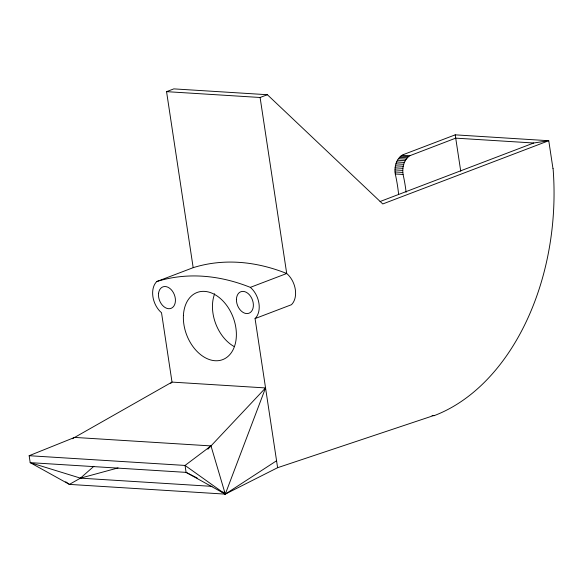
<?xml version="1.0" encoding="UTF-8"?>
<svg xmlns="http://www.w3.org/2000/svg" width="583" height="583" viewBox="0 0 583 583"><rect width="100%" height="100%" fill="white"/><g stroke="black" fill="none" stroke-linecap="round" stroke-linejoin="round"><path stroke-width="0.87" d="M398.626 194.482A127.539 87.895 -86.4 0 0 395.274 173.982C394.123 166.833 396.323 157.811 403.429 154.561L455.214 134.841L548.756 140.722L552.946 168.421M406.118 192.237A127.539 87.895 -86.4 0 0 403.072 174.47C402 167.715 403.837 159.655 409.856 155.712L455.738 138.142L533.693 143.003L548.756 140.722L382.769 203.955L267.371 94.716L173.829 88.878L166.556 91.648L193.177 267.67L156.805 281.523A19.465 13.46 69.1 0 0 161.52 312.736L172.014 382.098L170.732 383.381M432.039 415.402L433.854 415.511L277.603 467.704L225.293 494.122L210.995 445.915L74.639 437.41L29.15 455.709L30.199 462.647L69.392 484.393L225.293 494.122L265.549 387.935L172.014 382.098L72.299 438.737M207.883 449.223L265.549 387.935M65.733 481.784L69.392 484.393L80.447 478.147L93.885 466.291M210.995 445.915L185.044 465.438L29.15 455.709M212.03 486.36L80.447 478.147L30.199 462.647L186.094 472.376L225.293 494.122L276.568 460.767L255.062 318.58A19.465 13.46 69.1 0 0 250.34 287.368L286.712 273.507L260.098 97.485L267.371 94.716M380.065 201.529L533.693 143.003M255.062 318.58L291.434 304.72A19.465 13.46 69.1 0 0 286.712 273.507A248.795 172.051 69.1 0 0 193.177 267.67M80.447 478.147L118.05 467.923M402.059 155.231L409.856 155.712M166.556 91.648L260.098 97.485M400.747 156.142L408.545 156.63M399.53 157.301L407.32 157.789M398.415 158.678L406.213 159.159M397.431 160.245L405.229 160.726M396.6 161.972L404.391 162.46M395.923 163.838L403.72 164.326M395.42 165.805L403.217 166.293M395.099 167.846L402.897 168.327M394.968 169.908L402.766 170.396M395.026 171.97L402.824 172.451M395.274 173.982L403.072 174.47M197.192 478.016L186.094 472.376L185.044 465.438L225.293 494.122L224.076 491.739M221.715 491.731L225.293 494.122M455.214 134.841L460.745 171.213M276.568 460.767L277.603 467.704M156.805 281.523A248.795 172.051 69.1 0 1 250.34 287.368M234.249 346.608A35.927 24.843 69.1 0 1 214.668 293.759M553.07 168.392A220.33 152.134 -86.7 0 1 433.89 415.752M183.412 315.52A35.927 24.843 69.1 0 0 221.657 359.981A35.927 24.843 69.1 0 0 224.528 302.686A35.927 24.843 69.1 0 0 183.412 315.52M236.428 299.509A11.5 7.951 69.1 0 0 248.963 313.239A11.5 7.951 69.1 0 0 249.327 294.699A11.5 7.951 69.1 0 0 236.428 299.509M158.576 293.264A11.5 7.951 69.1 0 0 169.996 308.647A11.5 7.951 69.1 0 0 172.291 290.946A11.5 7.951 69.1 0 0 158.576 293.264"/></g></svg>
